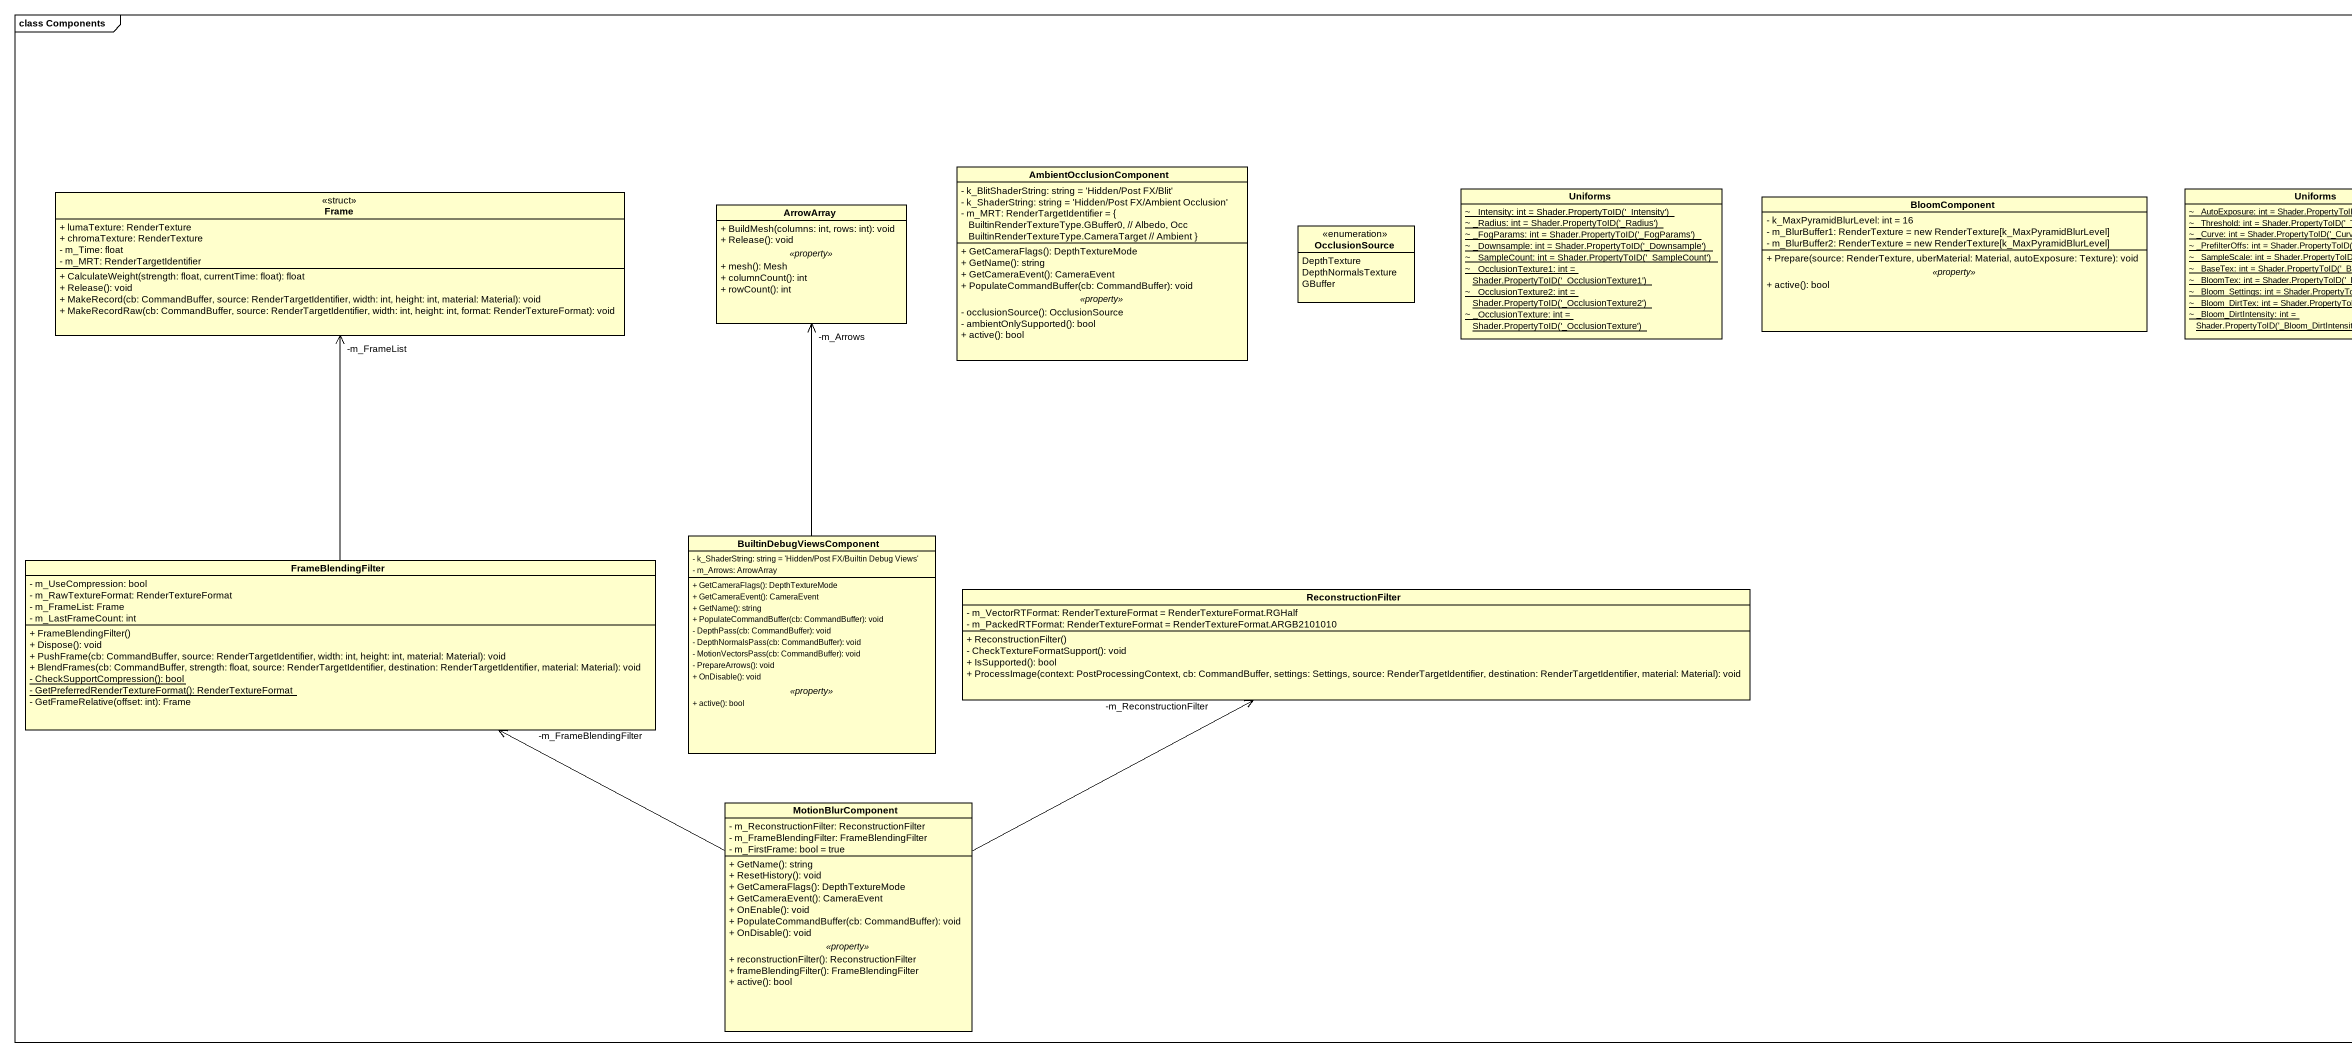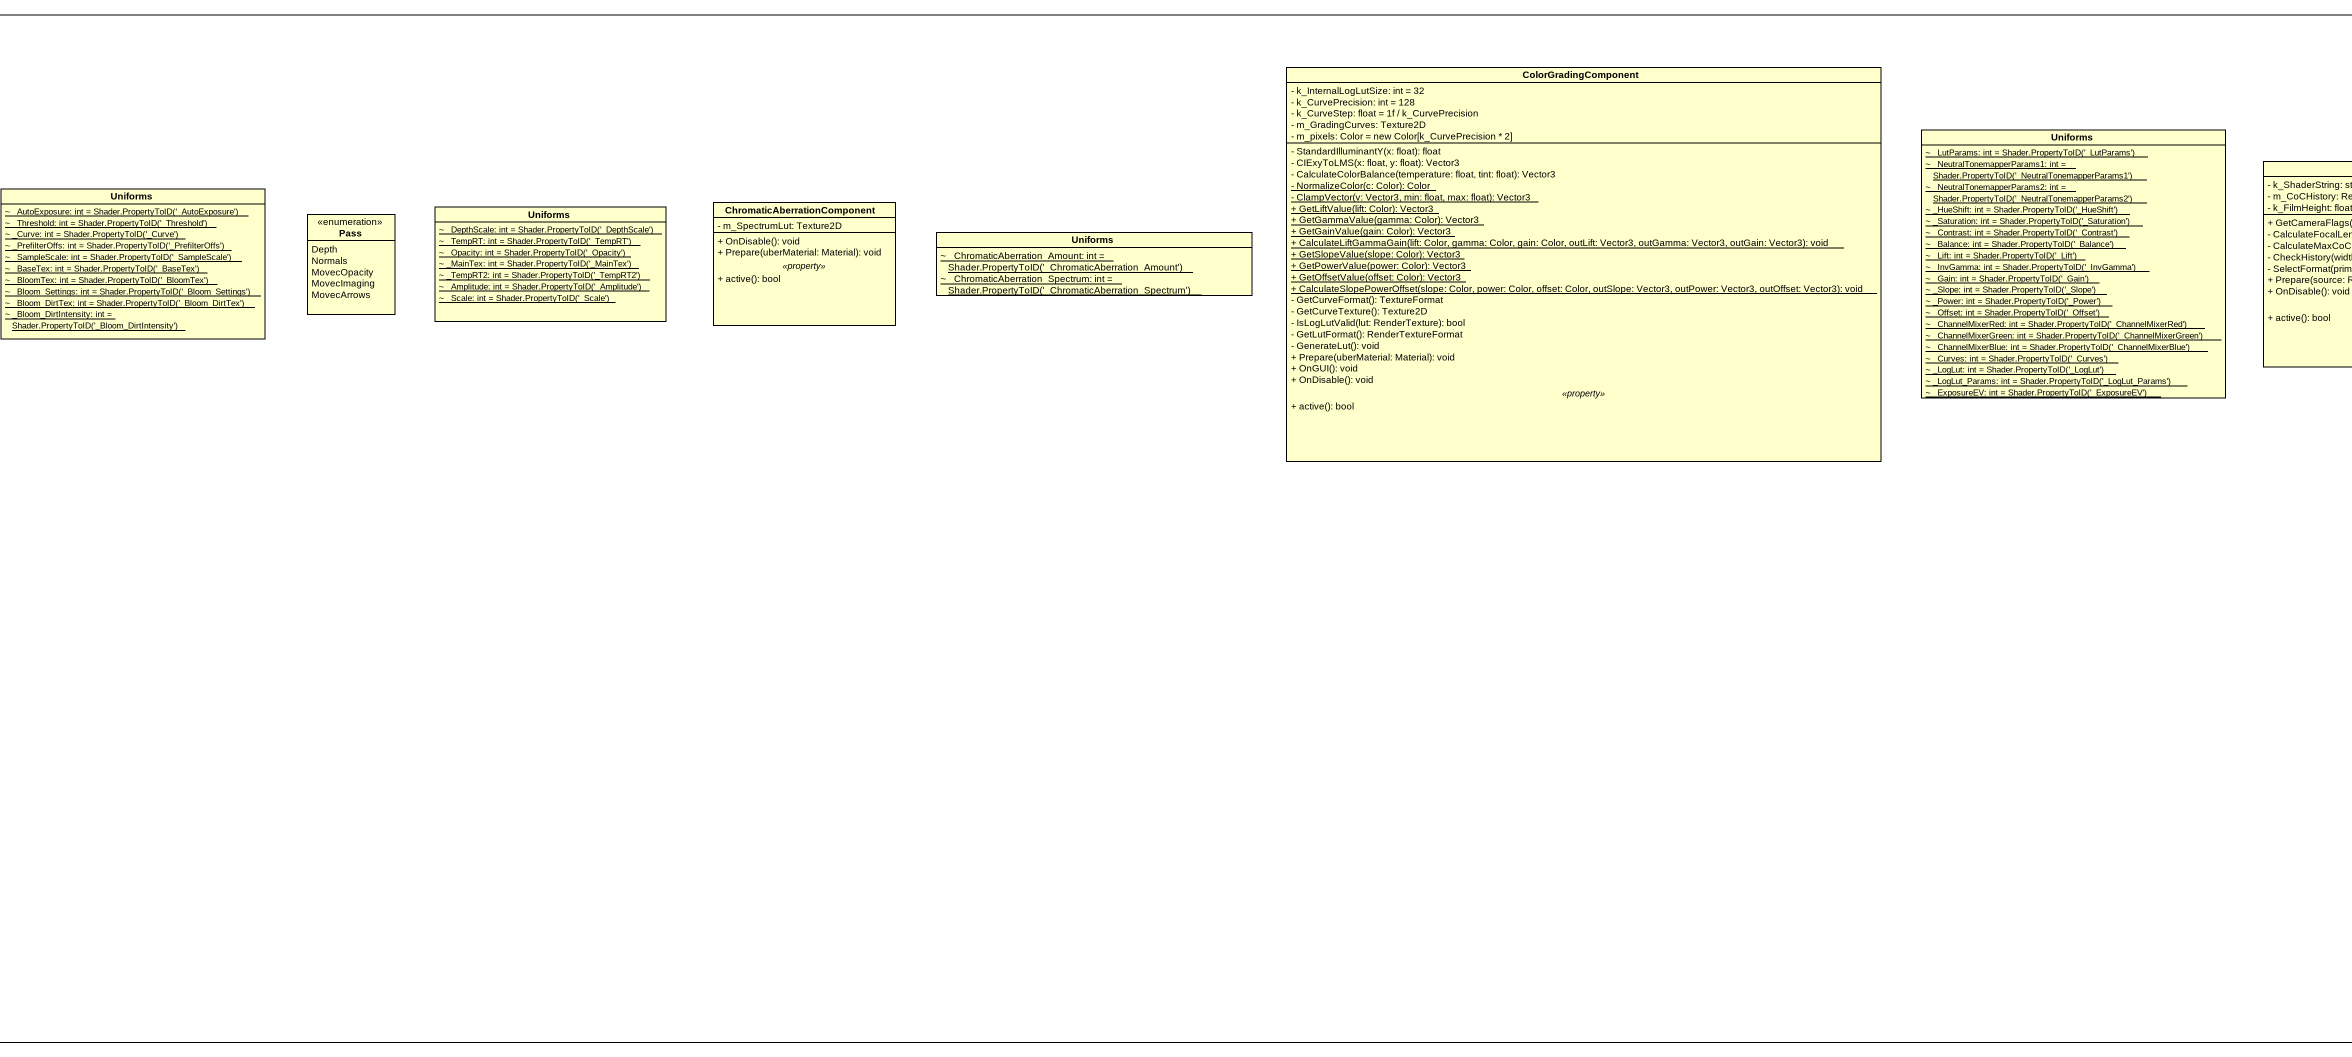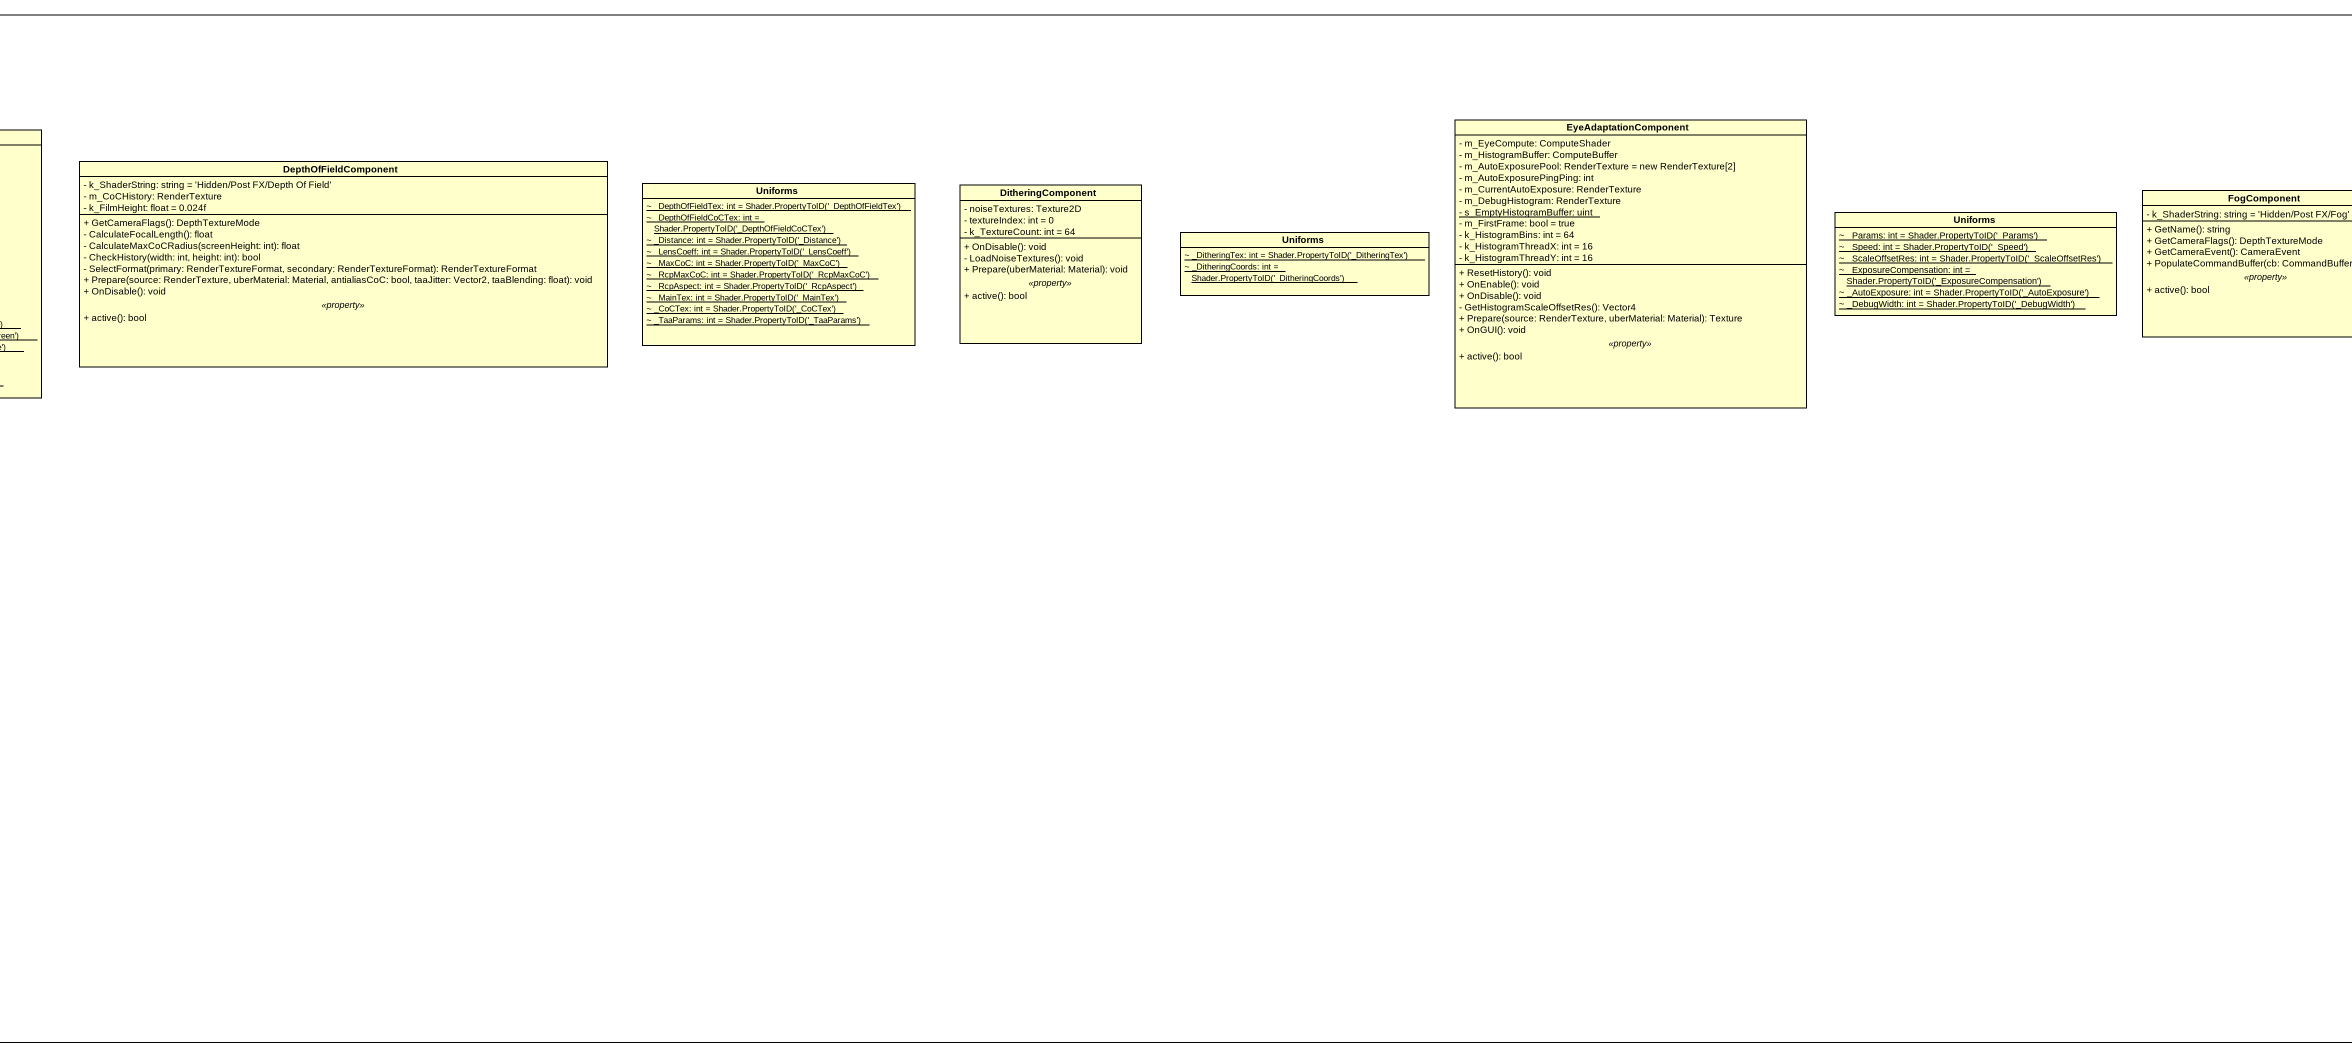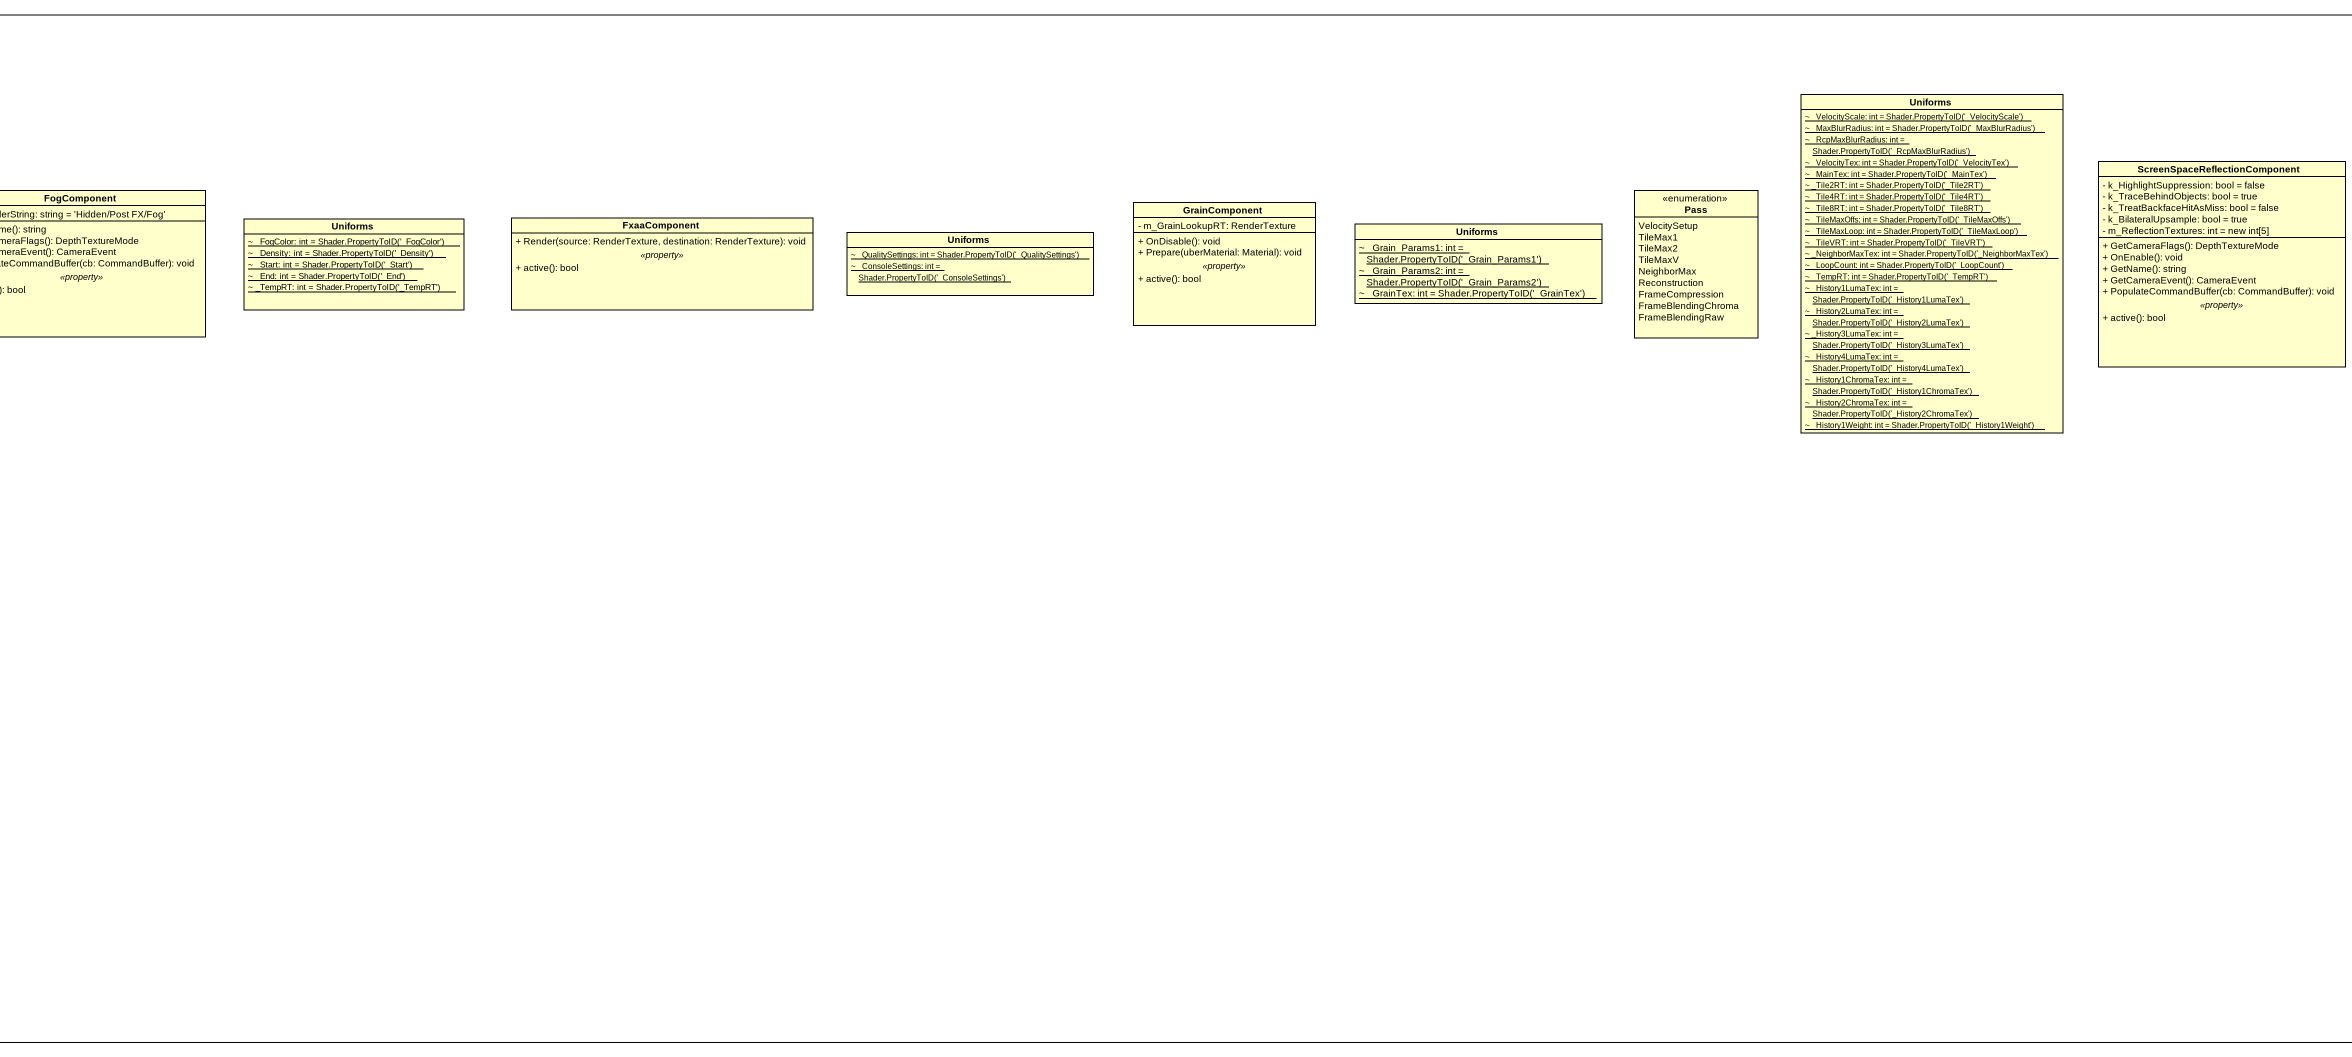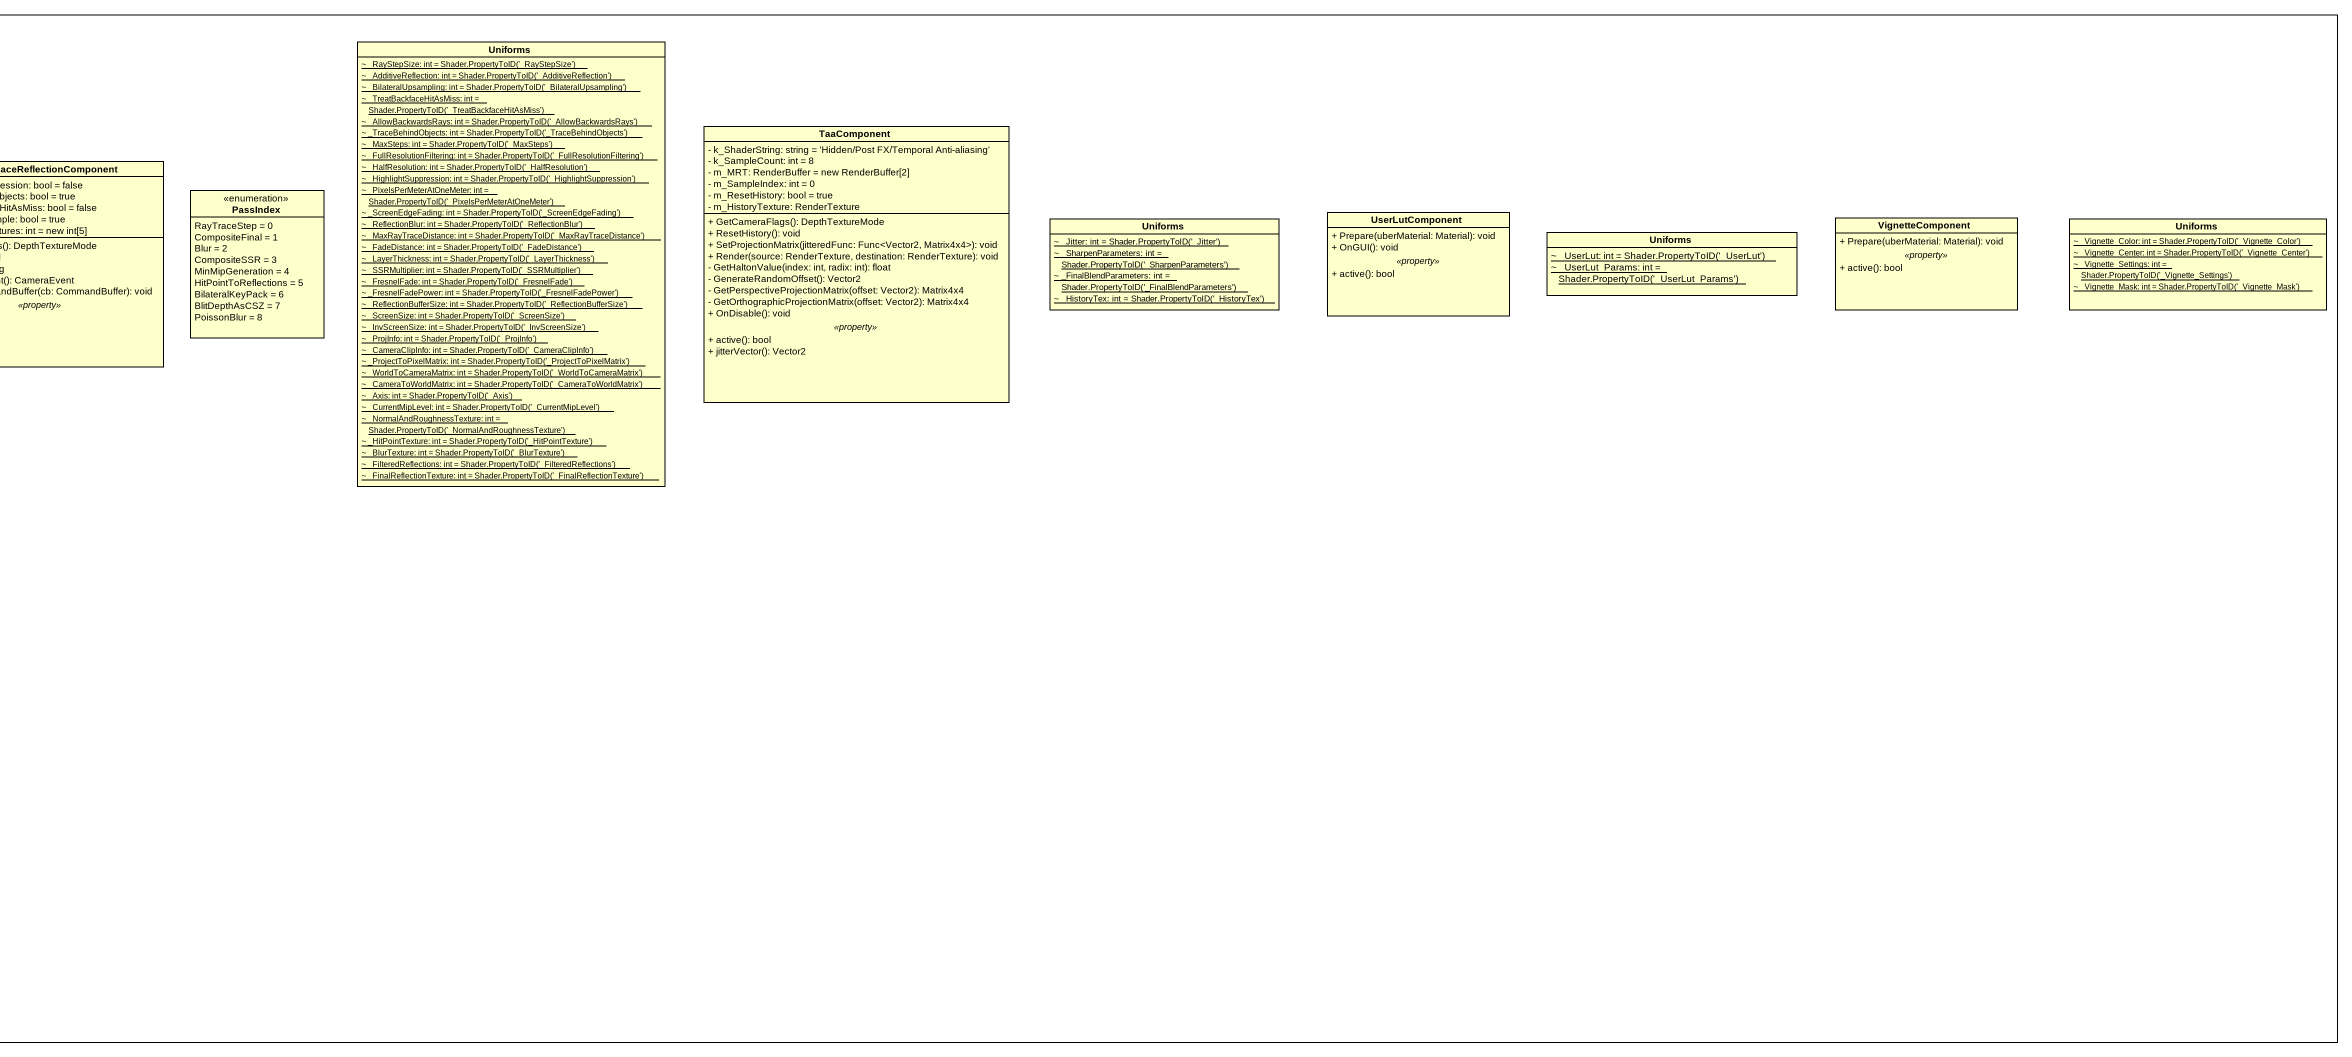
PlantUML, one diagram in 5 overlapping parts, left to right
@startuml
mainframe class Components
hide circle
hide empty members
skinparam classAttributeIconSize 0
class ColorGradingComponent {
  - k_InternalLogLutSize: int = 32
  - k_CurvePrecision: int = 128
  - k_CurveStep: float = 1f / k_CurvePrecision
  - m_GradingCurves: Texture2D
  - m_pixels: Color = new Color[k_CurvePrecision * 2]
  --
  - StandardIlluminantY(x: float): float
  - CIExyToLMS(x: float, y: float): Vector3
  - CalculateColorBalance(temperature: float, tint: float): Vector3
  {static} - NormalizeColor(c: Color): Color
  {static} - ClampVector(v: Vector3, min: float, max: float): Vector3
  {static} + GetLiftValue(lift: Color): Vector3
  {static} + GetGammaValue(gamma: Color): Vector3
  {static} + GetGainValue(gain: Color): Vector3
  {static} + CalculateLiftGammaGain(lift: Color, gamma: Color, gain: Color, outLift: Vector3, outGamma: Vector3, outGain: Vector3): void
  {static} + GetSlopeValue(slope: Color): Vector3
  {static} + GetPowerValue(power: Color): Vector3
  {static} + GetOffsetValue(offset: Color): Vector3
  {static} + CalculateSlopePowerOffset(slope: Color, power: Color, offset: Color, outSlope: Vector3, outPower: Vector3, outOffset: Vector3): void
  - GetCurveFormat(): TextureFormat
  - GetCurveTexture(): Texture2D
  - IsLogLutValid(lut: RenderTexture): bool
  - GetLutFormat(): RenderTextureFormat
  - GenerateLut(): void
  + Prepare(uberMaterial: Material): void
  + OnGUI(): void
  + OnDisable(): void
  .. <<property>> ..
  + active(): bool
}
class Uniforms {
  {static} {field} ~ _RayStepSize: int = Shader.PropertyToID('_RayStepSize')
  {static} {field} ~ _AdditiveReflection: int = Shader.PropertyToID('_AdditiveReflection')
  {static} {field} ~ _BilateralUpsampling: int = Shader.PropertyToID('_BilateralUpsampling')
  {static} {field} ~ _TreatBackfaceHitAsMiss: int = Shader.PropertyToID('_TreatBackfaceHitAsMiss')
  {static} {field} ~ _AllowBackwardsRays: int = Shader.PropertyToID('_AllowBackwardsRays')
  {static} {field} ~ _TraceBehindObjects: int = Shader.PropertyToID('_TraceBehindObjects')
  {static} {field} ~ _MaxSteps: int = Shader.PropertyToID('_MaxSteps')
  {static} {field} ~ _FullResolutionFiltering: int = Shader.PropertyToID('_FullResolutionFiltering')
  {static} {field} ~ _HalfResolution: int = Shader.PropertyToID('_HalfResolution')
  {static} {field} ~ _HighlightSuppression: int = Shader.PropertyToID('_HighlightSuppression')
  {static} {field} ~ _PixelsPerMeterAtOneMeter: int = Shader.PropertyToID('_PixelsPerMeterAtOneMeter')
  {static} {field} ~ _ScreenEdgeFading: int = Shader.PropertyToID('_ScreenEdgeFading')
  {static} {field} ~ _ReflectionBlur: int = Shader.PropertyToID('_ReflectionBlur')
  {static} {field} ~ _MaxRayTraceDistance: int = Shader.PropertyToID('_MaxRayTraceDistance')
  {static} {field} ~ _FadeDistance: int = Shader.PropertyToID('_FadeDistance')
  {static} {field} ~ _LayerThickness: int = Shader.PropertyToID('_LayerThickness')
  {static} {field} ~ _SSRMultiplier: int = Shader.PropertyToID('_SSRMultiplier')
  {static} {field} ~ _FresnelFade: int = Shader.PropertyToID('_FresnelFade')
  {static} {field} ~ _FresnelFadePower: int = Shader.PropertyToID('_FresnelFadePower')
  {static} {field} ~ _ReflectionBufferSize: int = Shader.PropertyToID('_ReflectionBufferSize')
  {static} {field} ~ _ScreenSize: int = Shader.PropertyToID('_ScreenSize')
  {static} {field} ~ _InvScreenSize: int = Shader.PropertyToID('_InvScreenSize')
  {static} {field} ~ _ProjInfo: int = Shader.PropertyToID('_ProjInfo')
  {static} {field} ~ _CameraClipInfo: int = Shader.PropertyToID('_CameraClipInfo')
  {static} {field} ~ _ProjectToPixelMatrix: int = Shader.PropertyToID('_ProjectToPixelMatrix')
  {static} {field} ~ _WorldToCameraMatrix: int = Shader.PropertyToID('_WorldToCameraMatrix')
  {static} {field} ~ _CameraToWorldMatrix: int = Shader.PropertyToID('_CameraToWorldMatrix')
  {static} {field} ~ _Axis: int = Shader.PropertyToID('_Axis')
  {static} {field} ~ _CurrentMipLevel: int = Shader.PropertyToID('_CurrentMipLevel')
  {static} {field} ~ _NormalAndRoughnessTexture: int = Shader.PropertyToID('_NormalAndRoughnessTexture')
  {static} {field} ~ _HitPointTexture: int = Shader.PropertyToID('_HitPointTexture')
  {static} {field} ~ _BlurTexture: int = Shader.PropertyToID('_BlurTexture')
  {static} {field} ~ _FilteredReflections: int = Shader.PropertyToID('_FilteredReflections')
  {static} {field} ~ _FinalReflectionTexture: int = Shader.PropertyToID('_FinalReflectionTexture')
}
class "Uniforms" as Uniforms_2 {
  {static} {field} ~ _VelocityScale: int = Shader.PropertyToID('_VelocityScale')
  {static} {field} ~ _MaxBlurRadius: int = Shader.PropertyToID('_MaxBlurRadius')
  {static} {field} ~ _RcpMaxBlurRadius: int = Shader.PropertyToID('_RcpMaxBlurRadius')
  {static} {field} ~ _VelocityTex: int = Shader.PropertyToID('_VelocityTex')
  {static} {field} ~ _MainTex: int = Shader.PropertyToID('_MainTex')
  {static} {field} ~ _Tile2RT: int = Shader.PropertyToID('_Tile2RT')
  {static} {field} ~ _Tile4RT: int = Shader.PropertyToID('_Tile4RT')
  {static} {field} ~ _Tile8RT: int = Shader.PropertyToID('_Tile8RT')
  {static} {field} ~ _TileMaxOffs: int = Shader.PropertyToID('_TileMaxOffs')
  {static} {field} ~ _TileMaxLoop: int = Shader.PropertyToID('_TileMaxLoop')
  {static} {field} ~ _TileVRT: int = Shader.PropertyToID('_TileVRT')
  {static} {field} ~ _NeighborMaxTex: int = Shader.PropertyToID('_NeighborMaxTex')
  {static} {field} ~ _LoopCount: int = Shader.PropertyToID('_LoopCount')
  {static} {field} ~ _TempRT: int = Shader.PropertyToID('_TempRT')
  {static} {field} ~ _History1LumaTex: int = Shader.PropertyToID('_History1LumaTex')
  {static} {field} ~ _History2LumaTex: int = Shader.PropertyToID('_History2LumaTex')
  {static} {field} ~ _History3LumaTex: int = Shader.PropertyToID('_History3LumaTex')
  {static} {field} ~ _History4LumaTex: int = Shader.PropertyToID('_History4LumaTex')
  {static} {field} ~ _History1ChromaTex: int = Shader.PropertyToID('_History1ChromaTex')
  {static} {field} ~ _History2ChromaTex: int = Shader.PropertyToID('_History2ChromaTex')
  {static} {field} ~ _History1Weight: int = Shader.PropertyToID('_History1Weight')
}
class "Uniforms" as Uniforms_3 {
  {static} {field} ~ _LutParams: int = Shader.PropertyToID('_LutParams')
  {static} {field} ~ _NeutralTonemapperParams1: int = Shader.PropertyToID('_NeutralTonemapperParams1')
  {static} {field} ~ _NeutralTonemapperParams2: int = Shader.PropertyToID('_NeutralTonemapperParams2')
  {static} {field} ~ _HueShift: int = Shader.PropertyToID('_HueShift')
  {static} {field} ~ _Saturation: int = Shader.PropertyToID('_Saturation')
  {static} {field} ~ _Contrast: int = Shader.PropertyToID('_Contrast')
  {static} {field} ~ _Balance: int = Shader.PropertyToID('_Balance')
  {static} {field} ~ _Lift: int = Shader.PropertyToID('_Lift')
  {static} {field} ~ _InvGamma: int = Shader.PropertyToID('_InvGamma')
  {static} {field} ~ _Gain: int = Shader.PropertyToID('_Gain')
  {static} {field} ~ _Slope: int = Shader.PropertyToID('_Slope')
  {static} {field} ~ _Power: int = Shader.PropertyToID('_Power')
  {static} {field} ~ _Offset: int = Shader.PropertyToID('_Offset')
  {static} {field} ~ _ChannelMixerRed: int = Shader.PropertyToID('_ChannelMixerRed')
  {static} {field} ~ _ChannelMixerGreen: int = Shader.PropertyToID('_ChannelMixerGreen')
  {static} {field} ~ _ChannelMixerBlue: int = Shader.PropertyToID('_ChannelMixerBlue')
  {static} {field} ~ _Curves: int = Shader.PropertyToID('_Curves')
  {static} {field} ~ _LogLut: int = Shader.PropertyToID('_LogLut')
  {static} {field} ~ _LogLut_Params: int = Shader.PropertyToID('_LogLut_Params')
  {static} {field} ~ _ExposureEV: int = Shader.PropertyToID('_ExposureEV')
}
class EyeAdaptationComponent {
  - m_EyeCompute: ComputeShader
  - m_HistogramBuffer: ComputeBuffer
  - m_AutoExposurePool: RenderTexture = new RenderTexture[2]
  - m_AutoExposurePingPing: int
  - m_CurrentAutoExposure: RenderTexture
  - m_DebugHistogram: RenderTexture
  {static} - s_EmptyHistogramBuffer: uint
  - m_FirstFrame: bool = true
  - k_HistogramBins: int = 64
  - k_HistogramThreadX: int = 16
  - k_HistogramThreadY: int = 16
  --
  + ResetHistory(): void
  + OnEnable(): void
  + OnDisable(): void
  - GetHistogramScaleOffsetRes(): Vector4
  + Prepare(source: RenderTexture, uberMaterial: Material): Texture
  + OnGUI(): void
  .. <<property>> ..
  + active(): bool
}
class TaaComponent {
  - k_ShaderString: string = 'Hidden/Post FX/Temporal Anti-aliasing'
  - k_SampleCount: int = 8
  - m_MRT: RenderBuffer = new RenderBuffer[2]
  - m_SampleIndex: int = 0
  - m_ResetHistory: bool = true
  - m_HistoryTexture: RenderTexture
  --
  + GetCameraFlags(): DepthTextureMode
  + ResetHistory(): void
  + SetProjectionMatrix(jitteredFunc: Func<Vector2, Matrix4x4>): void
  + Render(source: RenderTexture, destination: RenderTexture): void
  - GetHaltonValue(index: int, radix: int): float
  - GenerateRandomOffset(): Vector2
  - GetPerspectiveProjectionMatrix(offset: Vector2): Matrix4x4
  - GetOrthographicProjectionMatrix(offset: Vector2): Matrix4x4
  + OnDisable(): void
  .. <<property>> ..
  + active(): bool
  + jitterVector(): Vector2
}
class "Frame" as Frame_ <<struct>> {
  + lumaTexture: RenderTexture
  + chromaTexture: RenderTexture
  - m_Time: float
  - m_MRT: RenderTargetIdentifier
  + CalculateWeight(strength: float, currentTime: float): float
  + Release(): void
  + MakeRecord(cb: CommandBuffer, source: RenderTargetIdentifier, width: int, height: int, material: Material): void
  + MakeRecordRaw(cb: CommandBuffer, source: RenderTargetIdentifier, width: int, height: int, format: RenderTextureFormat): void
}
class AmbientOcclusionComponent {
  - k_BlitShaderString: string = 'Hidden/Post FX/Blit'
  - k_ShaderString: string = 'Hidden/Post FX/Ambient Occlusion'
  - m_MRT: RenderTargetIdentifier = { BuiltinRenderTextureType.GBuffer0, ~// Albedo, Occ BuiltinRenderTextureType.CameraTarget ~// Ambient }
  --
  + GetCameraFlags(): DepthTextureMode
  + GetName(): string
  + GetCameraEvent(): CameraEvent
  + PopulateCommandBuffer(cb: CommandBuffer): void
  .. <<property>> ..
  - occlusionSource(): OcclusionSource
  - ambientOnlySupported(): bool
  + active(): bool
}
class "Uniforms" as Uniforms_4 {
  {static} {field} ~ _Intensity: int = Shader.PropertyToID('_Intensity')
  {static} {field} ~ _Radius: int = Shader.PropertyToID('_Radius')
  {static} {field} ~ _FogParams: int = Shader.PropertyToID('_FogParams')
  {static} {field} ~ _Downsample: int = Shader.PropertyToID('_Downsample')
  {static} {field} ~ _SampleCount: int = Shader.PropertyToID('_SampleCount')
  {static} {field} ~ _OcclusionTexture1: int = Shader.PropertyToID('_OcclusionTexture1')
  {static} {field} ~ _OcclusionTexture2: int = Shader.PropertyToID('_OcclusionTexture2')
  {static} {field} ~ _OcclusionTexture: int = Shader.PropertyToID('_OcclusionTexture')
}
class "Uniforms" as Uniforms_5 {
  {static} {field} ~ _AutoExposure: int = Shader.PropertyToID('_AutoExposure')
  {static} {field} ~ _Threshold: int = Shader.PropertyToID('_Threshold')
  {static} {field} ~ _Curve: int = Shader.PropertyToID('_Curve')
  {static} {field} ~ _PrefilterOffs: int = Shader.PropertyToID('_PrefilterOffs')
  {static} {field} ~ _SampleScale: int = Shader.PropertyToID('_SampleScale')
  {static} {field} ~ _BaseTex: int = Shader.PropertyToID('_BaseTex')
  {static} {field} ~ _BloomTex: int = Shader.PropertyToID('_BloomTex')
  {static} {field} ~ _Bloom_Settings: int = Shader.PropertyToID('_Bloom_Settings')
  {static} {field} ~ _Bloom_DirtTex: int = Shader.PropertyToID('_Bloom_DirtTex')
  {static} {field} ~ _Bloom_DirtIntensity: int = Shader.PropertyToID('_Bloom_DirtIntensity')
}
class DepthOfFieldComponent {
  - k_ShaderString: string = 'Hidden/Post FX/Depth Of Field'
  - m_CoCHistory: RenderTexture
  - k_FilmHeight: float = 0.024f
  --
  + GetCameraFlags(): DepthTextureMode
  - CalculateFocalLength(): float
  - CalculateMaxCoCRadius(screenHeight: int): float
  - CheckHistory(width: int, height: int): bool
  - SelectFormat(primary: RenderTextureFormat, secondary: RenderTextureFormat): RenderTextureFormat
  + Prepare(source: RenderTexture, uberMaterial: Material, antialiasCoC: bool, taaJitter: Vector2, taaBlending: float): void
  + OnDisable(): void
  .. <<property>> ..
  + active(): bool
}
class "Uniforms" as Uniforms_6 {
  {static} {field} ~ _DepthOfFieldTex: int = Shader.PropertyToID('_DepthOfFieldTex')
  {static} {field} ~ _DepthOfFieldCoCTex: int = Shader.PropertyToID('_DepthOfFieldCoCTex')
  {static} {field} ~ _Distance: int = Shader.PropertyToID('_Distance')
  {static} {field} ~ _LensCoeff: int = Shader.PropertyToID('_LensCoeff')
  {static} {field} ~ _MaxCoC: int = Shader.PropertyToID('_MaxCoC')
  {static} {field} ~ _RcpMaxCoC: int = Shader.PropertyToID('_RcpMaxCoC')
  {static} {field} ~ _RcpAspect: int = Shader.PropertyToID('_RcpAspect')
  {static} {field} ~ _MainTex: int = Shader.PropertyToID('_MainTex')
  {static} {field} ~ _CoCTex: int = Shader.PropertyToID('_CoCTex')
  {static} {field} ~ _TaaParams: int = Shader.PropertyToID('_TaaParams')
}
class DitheringComponent {
  - noiseTextures: Texture2D
  - textureIndex: int = 0
  - k_TextureCount: int = 64
  --
  + OnDisable(): void
  - LoadNoiseTextures(): void
  + Prepare(uberMaterial: Material): void
  .. <<property>> ..
  + active(): bool
}
class FogComponent {
  - k_ShaderString: string = 'Hidden/Post FX/Fog'
  --
  + GetName(): string
  + GetCameraFlags(): DepthTextureMode
  + GetCameraEvent(): CameraEvent
  + PopulateCommandBuffer(cb: CommandBuffer): void
  .. <<property>> ..
  + active(): bool
}
enum Pass {
  VelocitySetup
  TileMax1
  TileMax2
  TileMaxV
  NeighborMax
  Reconstruction
  FrameCompression
  FrameBlendingChroma
  FrameBlendingRaw
}
class "ScreenSpaceReflectionComponent" as ScreenSpaceReflectionCompone {
  - k_HighlightSuppression: bool = false
  - k_TraceBehindObjects: bool = true
  - k_TreatBackfaceHitAsMiss: bool = false
  - k_BilateralUpsample: bool = true
  - m_ReflectionTextures: int = new int[5]
  --
  + GetCameraFlags(): DepthTextureMode
  + OnEnable(): void
  + GetName(): string
  + GetCameraEvent(): CameraEvent
  + PopulateCommandBuffer(cb: CommandBuffer): void
  .. <<property>> ..
  + active(): bool
}
enum PassIndex {
  RayTraceStep = 0
  CompositeFinal = 1
  Blur = 2
  CompositeSSR = 3
  MinMipGeneration = 4
  HitPointToReflections = 5
  BilateralKeyPack = 6
  BlitDepthAsCSZ = 7
  PoissonBlur = 8
}
class ArrowArray {
  + BuildMesh(columns: int, rows: int): void
  + Release(): void
  .. <<property>> ..
  + mesh(): Mesh
  + columnCount(): int
  + rowCount(): int
}
enum OcclusionSource {
  DepthTexture
  DepthNormalsTexture
  GBuffer
}
class BloomComponent {
  - k_MaxPyramidBlurLevel: int = 16
  - m_BlurBuffer1: RenderTexture = new RenderTexture[k_MaxPyramidBlurLevel]
  - m_BlurBuffer2: RenderTexture = new RenderTexture[k_MaxPyramidBlurLevel]
  --
  + Prepare(source: RenderTexture, uberMaterial: Material, autoExposure: Texture): void
  .. <<property>> ..
  + active(): bool
}
enum "Pass" as Pass_2 {
  Depth
  Normals
  MovecOpacity
  MovecImaging
  MovecArrows
}
class "Uniforms" as Uniforms_7 {
  {static} {field} ~ _DepthScale: int = Shader.PropertyToID('_DepthScale')
  {static} {field} ~ _TempRT: int = Shader.PropertyToID('_TempRT')
  {static} {field} ~ _Opacity: int = Shader.PropertyToID('_Opacity')
  {static} {field} ~ _MainTex: int = Shader.PropertyToID('_MainTex')
  {static} {field} ~ _TempRT2: int = Shader.PropertyToID('_TempRT2')
  {static} {field} ~ _Amplitude: int = Shader.PropertyToID('_Amplitude')
  {static} {field} ~ _Scale: int = Shader.PropertyToID('_Scale')
}
class ChromaticAberrationComponent {
  - m_SpectrumLut: Texture2D
  --
  + OnDisable(): void
  + Prepare(uberMaterial: Material): void
  .. <<property>> ..
  + active(): bool
}
class "Uniforms" as Uniforms_8 {
  {static} {field} ~ _ChromaticAberration_Amount: int = Shader.PropertyToID('_ChromaticAberration_Amount')
  {static} {field} ~ _ChromaticAberration_Spectrum: int = Shader.PropertyToID('_ChromaticAberration_Spectrum')
}
class "Uniforms" as Uniforms_9 {
  {static} {field} ~ _DitheringTex: int = Shader.PropertyToID('_DitheringTex')
  {static} {field} ~ _DitheringCoords: int = Shader.PropertyToID('_DitheringCoords')
}
class "Uniforms" as Uniforms_10 {
  {static} {field} ~ _Params: int = Shader.PropertyToID('_Params')
  {static} {field} ~ _Speed: int = Shader.PropertyToID('_Speed')
  {static} {field} ~ _ScaleOffsetRes: int = Shader.PropertyToID('_ScaleOffsetRes')
  {static} {field} ~ _ExposureCompensation: int = Shader.PropertyToID('_ExposureCompensation')
  {static} {field} ~ _AutoExposure: int = Shader.PropertyToID('_AutoExposure')
  {static} {field} ~ _DebugWidth: int = Shader.PropertyToID('_DebugWidth')
}
class "Uniforms" as Uniforms_11 {
  {static} {field} ~ _FogColor: int = Shader.PropertyToID('_FogColor')
  {static} {field} ~ _Density: int = Shader.PropertyToID('_Density')
  {static} {field} ~ _Start: int = Shader.PropertyToID('_Start')
  {static} {field} ~ _End: int = Shader.PropertyToID('_End')
  {static} {field} ~ _TempRT: int = Shader.PropertyToID('_TempRT')
}
class FxaaComponent {
  + Render(source: RenderTexture, destination: RenderTexture): void
  .. <<property>> ..
  + active(): bool
}
class "Uniforms" as Uniforms_12 {
  {static} {field} ~ _QualitySettings: int = Shader.PropertyToID('_QualitySettings')
  {static} {field} ~ _ConsoleSettings: int = Shader.PropertyToID('_ConsoleSettings')
}
class GrainComponent {
  - m_GrainLookupRT: RenderTexture
  --
  + OnDisable(): void
  + Prepare(uberMaterial: Material): void
  .. <<property>> ..
  + active(): bool
}
class "Uniforms" as Uniforms_13 {
  {static} {field} ~ _Grain_Params1: int = Shader.PropertyToID('_Grain_Params1')
  {static} {field} ~ _Grain_Params2: int = Shader.PropertyToID('_Grain_Params2')
  {static} {field} ~ _GrainTex: int = Shader.PropertyToID('_GrainTex')
}
class "Uniforms" as Uniforms_14 {
  {static} {field} ~ _Jitter: int = Shader.PropertyToID('_Jitter')
  {static} {field} ~ _SharpenParameters: int = Shader.PropertyToID('_SharpenParameters')
  {static} {field} ~ _FinalBlendParameters: int = Shader.PropertyToID('_FinalBlendParameters')
  {static} {field} ~ _HistoryTex: int = Shader.PropertyToID('_HistoryTex')
}
class UserLutComponent {
  + Prepare(uberMaterial: Material): void
  + OnGUI(): void
  .. <<property>> ..
  + active(): bool
}
class "Uniforms" as Uniforms_15 {
  {static} {field} ~ _UserLut: int = Shader.PropertyToID('_UserLut')
  {static} {field} ~ _UserLut_Params: int = Shader.PropertyToID('_UserLut_Params')
}
class VignetteComponent {
  + Prepare(uberMaterial: Material): void
  .. <<property>> ..
  + active(): bool
}
class "Uniforms" as Uniforms_16 {
  {static} {field} ~ _Vignette_Color: int = Shader.PropertyToID('_Vignette_Color')
  {static} {field} ~ _Vignette_Center: int = Shader.PropertyToID('_Vignette_Center')
  {static} {field} ~ _Vignette_Settings: int = Shader.PropertyToID('_Vignette_Settings')
  {static} {field} ~ _Vignette_Mask: int = Shader.PropertyToID('_Vignette_Mask')
}
class FrameBlendingFilter {
  - m_UseCompression: bool
  - m_RawTextureFormat: RenderTextureFormat
  - m_FrameList: Frame
  - m_LastFrameCount: int
  + FrameBlendingFilter()
  + Dispose(): void
  + PushFrame(cb: CommandBuffer, source: RenderTargetIdentifier, width: int, height: int, material: Material): void
  + BlendFrames(cb: CommandBuffer, strength: float, source: RenderTargetIdentifier, destination: RenderTargetIdentifier, material: Material): void
  {static} - CheckSupportCompression(): bool
  {static} - GetPreferredRenderTextureFormat(): RenderTextureFormat
  - GetFrameRelative(offset: int): Frame
}
class BuiltinDebugViewsComponent {
  - k_ShaderString: string = 'Hidden/Post FX/Builtin Debug Views'
  - m_Arrows: ArrowArray
  --
  + GetCameraFlags(): DepthTextureMode
  + GetCameraEvent(): CameraEvent
  + GetName(): string
  + PopulateCommandBuffer(cb: CommandBuffer): void
  - DepthPass(cb: CommandBuffer): void
  - DepthNormalsPass(cb: CommandBuffer): void
  - MotionVectorsPass(cb: CommandBuffer): void
  - PrepareArrows(): void
  + OnDisable(): void
  .. <<property>> ..
  + active(): bool
}
class ReconstructionFilter {
  - m_VectorRTFormat: RenderTextureFormat = RenderTextureFormat.RGHalf
  - m_PackedRTFormat: RenderTextureFormat = RenderTextureFormat.ARGB2101010
  + ReconstructionFilter()
  - CheckTextureFormatSupport(): void
  + IsSupported(): bool
  + ProcessImage(context: PostProcessingContext, cb: CommandBuffer, settings: Settings, source: RenderTargetIdentifier, destination: RenderTargetIdentifier, material: Material): void
}
class MotionBlurComponent {
  - m_ReconstructionFilter: ReconstructionFilter
  - m_FrameBlendingFilter: FrameBlendingFilter
  - m_FirstFrame: bool = true
  --
  + GetName(): string
  + ResetHistory(): void
  + GetCameraFlags(): DepthTextureMode
  + GetCameraEvent(): CameraEvent
  + OnEnable(): void
  + PopulateCommandBuffer(cb: CommandBuffer): void
  + OnDisable(): void
  .. <<property>> ..
  + reconstructionFilter(): ReconstructionFilter
  + frameBlendingFilter(): FrameBlendingFilter
  + active(): bool
}
FrameBlendingFilter -up-> "-m_FrameList" Frame_
BuiltinDebugViewsComponent -up-> "-m_Arrows" ArrowArray
MotionBlurComponent -left-> "-m_FrameBlendingFilter" FrameBlendingFilter
MotionBlurComponent -right-> "-m_ReconstructionFilter" ReconstructionFilter
@enduml
